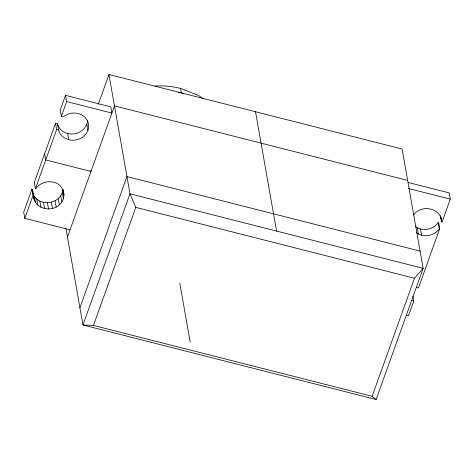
<?xml version="1.0" encoding="UTF-8"?>
<svg xmlns="http://www.w3.org/2000/svg" width="474" height="474" viewBox="0 0 474 474"><rect width="100%" height="100%" fill="white"/><g stroke="black" fill="none" stroke-linecap="round" stroke-linejoin="round"><path stroke-width="0.71" d="M33.186 194.304L32.943 192.924C37.173 207.653 61.81 204.667 62.823 189.564M33.435 195.685C33.755 208.335 50.931 212.998 59.363 204.78C67.847 198.079 63.575 183.681 53.058 182.111A15.269 13.568 -10 0 0 35.793 188.765L35.378 188.8L34.282 182.591L55.535 123.299L57.478 123.791A15.263 13.562 -10 0 0 73.553 133.941A15.263 13.562 -10 0 0 87.554 120.58M34.039 199.133L32.505 189.404L31.93 189.15L23.7 212.109L24.796 218.313L70.039 229.819M65.554 95.363L66.65 101.572L111.888 113.073L110.797 106.869L65.554 95.363L60.239 110.181L61.336 116.391L63.273 116.888A15.263 13.562 -10 0 1 86.357 118.95A15.263 13.562 -10 0 1 79.152 139.036A15.263 13.562 -10 0 1 58.575 130L56.631 129.509L55.535 123.299M24.796 218.313L33.026 195.359L31.93 189.15M35.378 188.8L56.631 129.509M61.336 116.391L66.65 101.572M98.302 104.162L108.943 74.477L402.112 149.026L423.152 268.349L376.125 399.523L82.956 324.974L65.939 228.474M67.45 237.036L114.477 105.862L407.646 180.41M79.916 307.733L126.943 176.559L420.112 251.107M376.125 399.523L372.149 396.294L414.472 278.244L423.152 268.349L129.983 193.801L82.956 324.974L93.461 325.431L135.783 207.375L129.983 193.801L108.943 74.477M412.907 296.22L413.761 301.049L408.446 315.868L406.325 315.329M415.236 226.424L417.304 227.828L420.942 229.12A15.269 13.568 -10 0 0 438.207 222.466L438.622 222.43L439.718 228.64L418.465 287.931L416.522 287.445M408.203 182.496L449.204 192.918L450.3 199.127L442.07 222.081L441.495 221.826L440.399 215.617M413.66 215.054C420.734 204.033 441.572 207.713 441.495 221.826M34.282 182.591L34.703 182.561M416.326 232.627L418.4 234.038L422.038 235.329A15.269 13.568 -10 0 0 439.297 228.675L439.718 228.64M408.594 188.522L450.3 199.127M135.783 207.375L414.472 278.244M93.461 325.431L372.149 396.294M411.823 300.552L413.761 301.049M155.122 86.013A76.355 67.847 -10 0 1 180.541 88.401L198.476 95.398L203.192 98.829M178.526 92.223A76.355 67.847 -10 0 1 181.329 92.886L183.397 93.692M33.026 195.359L33.601 195.614M440.814 216.932L441.057 218.313M438.207 222.466L439.297 228.675M420.497 228.96L421.587 235.169M417.304 227.828L418.4 234.038M255.527 111.751L276.567 231.075M180.541 88.401L181.329 92.886M179.788 283.085L190.198 342.115M86.831 124.099L87.921 130.309M90.718 170.065L90.961 171.446L45.723 159.945L44.627 153.736M67.658 133.532L68.754 139.741M57.478 123.791L58.575 130M63.066 189.547L64.037 195.063M62.349 192.391L63.439 198.6M60.749 195.703L61.845 201.912M58.266 198.57L59.363 204.78M55.067 200.792L56.163 207.002M51.364 202.22L52.46 208.424M47.418 202.754L48.514 208.963M43.49 202.362L44.586 208.566M39.852 201.065L40.942 207.274M36.747 198.956L37.843 205.165M34.389 196.183L35.485 202.386M32.505 189.404L32.86 192.219"/></g></svg>
